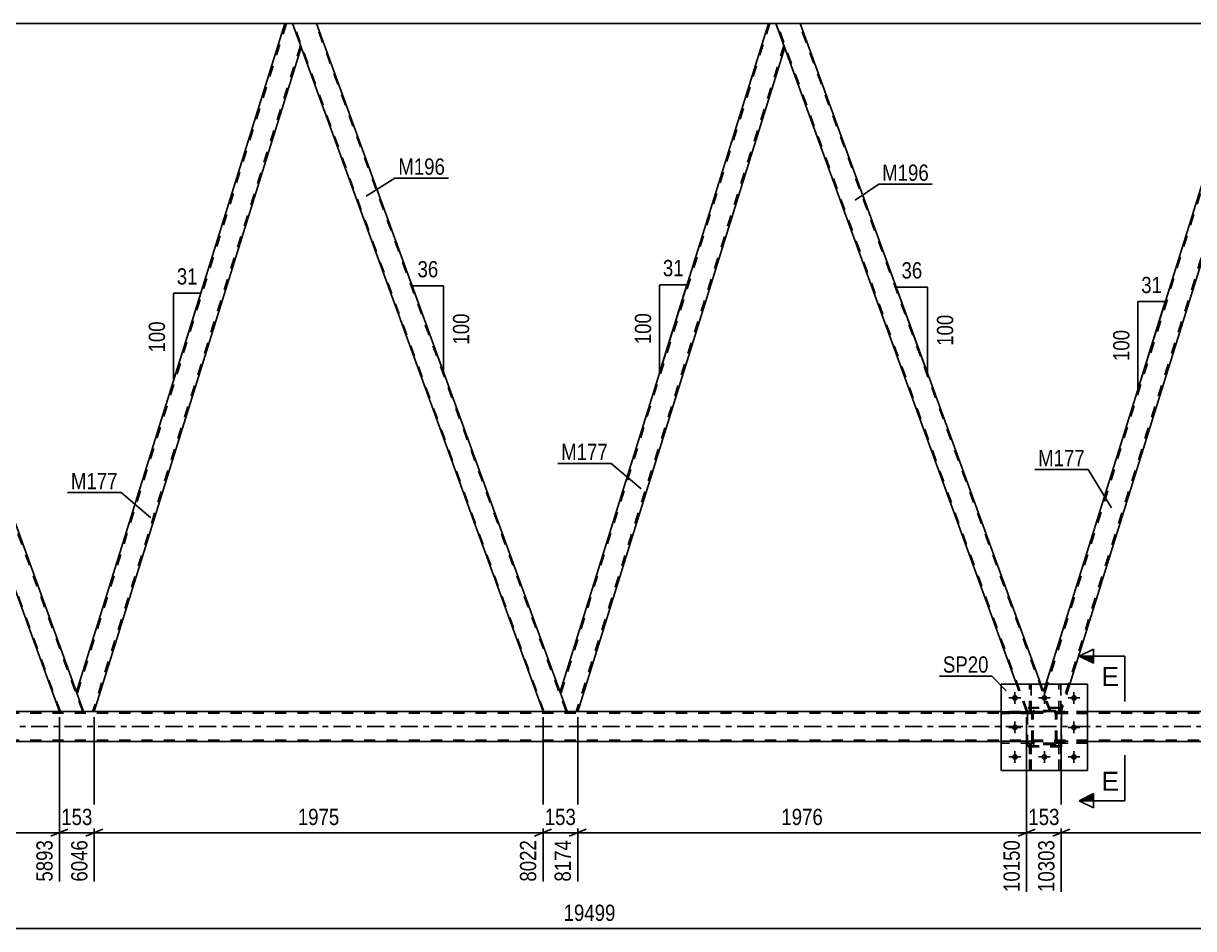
# Model space of a CAD drawing. Header units: millimetres. Extents: x 0 to 841, y 0 to 594.
# Drawn here: x 316.9 to 522.9, y 297.2 to 456.6 of the extents above; entities that cross this region are included whole.
import ezdxf

# ---------------------------------------------------------------- set-up
doc = ezdxf.new("R2010")
doc.units = ezdxf.units.MM
doc.linetypes.add('DXK_LINE_DOT2', pattern=[3.9198, 1.9599, -1.9599])
doc.linetypes.add('DXK_LINE_DOT3', pattern=[5.9187, 2.979, -0.9799, 0.9799, -0.9799])
doc.styles.add('Arial', font='ARIAL.TTF', dxfattribs={"height": 0.2})
doc.styles.add('Arial Narrow', font='ARIALN.TTF', dxfattribs={"height": 0.2})

# ---------------------------------------------------------------- blocks, each defined once
blk = doc.blocks.new('Part-814748264-3124 - 3014')
at = {"color": 2, "linetype": 'Continuous'}
for p, q in [((368.49, 456.64), (364.24, 456.64)), ((411.37, 338.84), (368.49, 456.64)), ((408.36, 335.42), (365.76, 452.44))]:
    blk.add_line(p, q, dxfattribs=at)
at = {"color": 7, "linetype": 'DXK_LINE_DOT2'}
for p, q in [((364.24, 456.64), (365.76, 452.44)), ((408.53, 335.42), (364.41, 456.64)), ((412.44, 335.42), (368.32, 456.64)), ((412.61, 335.42), (411.37, 338.84)), ((408.36, 335.42), (412.61, 335.42))]:
    blk.add_line(p, q, dxfattribs=at)
blk = doc.blocks.new('Part-814748264-3119 - 3014')
at = {"color": 2, "linetype": 'Continuous'}
for p, q in [((362.92, 456.64), (326.22, 338.89)), ((364.24, 456.64), (362.92, 456.64)), ((365.76, 452.44), (364.24, 456.64)), ((365.78, 452.39), (329.32, 335.42)), ((327.48, 335.42), (326.23, 338.84))]:
    blk.add_line(p, q, dxfattribs=at)
at = {"color": 7, "linetype": 'DXK_LINE_DOT2'}
for p, q in [((363.17, 456.64), (326.35, 338.52)), ((365.65, 452.76), (329.07, 335.42)), ((365.76, 452.44), (365.78, 452.39)), ((365.78, 452.39), (365.76, 452.44)), ((326.22, 338.89), (326.23, 338.84)), ((329.32, 335.42), (327.48, 335.42))]:
    blk.add_line(p, q, dxfattribs=at)
blk = doc.blocks.new('Part-814748264-3330 - 3014')
at = {"color": 7, "linetype": 'DXK_LINE_DOT2'}
for p, q in [((504.23, 330.2), (498.83, 330.2)), ((498.83, 330.2), (498.83, 329.88)), ((498.83, 329.88), (504.23, 329.88)), ((499.43, 329.88), (499.43, 330.2)), ((504.23, 329.88), (504.23, 330.2))]:
    blk.add_line(p, q, dxfattribs=at)
blk = doc.blocks.new('Part-814748264-3360 - 3014')
at = {"color": 7, "linetype": 'DXK_LINE_DOT2'}
for p, q in [((494.43, 330.2), (489.03, 330.2)), ((489.03, 330.2), (489.03, 329.88)), ((494.43, 329.88), (489.03, 329.88)), ((493.83, 329.88), (493.83, 330.2)), ((494.43, 329.88), (494.43, 330.2))]:
    blk.add_line(p, q, dxfattribs=at)
blk = doc.blocks.new('Part-814748264-3370 - 3014')
at = {"color": 2, "linetype": 'Continuous'}
for p, q in [((453.63, 456.64), (449.37, 456.64)), ((495.99, 340.24), (453.63, 456.64)), ((491.74, 340.24), (450.9, 452.44))]:
    blk.add_line(p, q, dxfattribs=at)
at = {"color": 7, "linetype": 'DXK_LINE_DOT2'}
for p, q in [((449.37, 456.64), (450.9, 452.44)), ((493.66, 335.42), (449.54, 456.64)), ((497.58, 335.42), (453.46, 456.64)), ((493.49, 335.42), (491.74, 340.24)), ((497.75, 335.42), (495.99, 340.24)), ((497.75, 335.42), (493.49, 335.42))]:
    blk.add_line(p, q, dxfattribs=at)
blk = doc.blocks.new('Part-814748264-3262 - 3014')
at = {"color": 7, "linetype": 'DXK_LINE_DOT2'}
for p, q in [((499.18, 325.04), (499.18, 329.87)), ((499.18, 329.87), (499.5, 329.87)), ((499.5, 329.87), (499.5, 325.04)), ((499.18, 329.27), (499.5, 329.27)), ((499.5, 325.04), (499.18, 325.04))]:
    blk.add_line(p, q, dxfattribs=at)
blk = doc.blocks.new('Part-814748264-3454 - 3014')
at = {"color": 7, "linetype": 'DXK_LINE_DOT2'}
for p, q in [((498.83, 335.08), (498.83, 335.4)), ((498.83, 335.4), (504.23, 335.4)), ((504.23, 335.08), (498.83, 335.08)), ((499.43, 335.08), (499.43, 335.4)), ((504.23, 335.4), (504.23, 335.08))]:
    blk.add_line(p, q, dxfattribs=at)
blk = doc.blocks.new('Part-814748264-3392 - 3014')
at = {"color": 7, "linetype": 'DXK_LINE_DOT2'}
for p, q in [((494.43, 335.16), (494.47, 335.34)), ((494.47, 335.34), (494.43, 335.16)), ((494.43, 330.12), (494.43, 335.16)), ((494.67, 335.16), (494.69, 335.25)), ((494.67, 330.12), (494.67, 335.16)), ((494.69, 335.25), (494.74, 335.33)), ((494.73, 335.6), (494.91, 335.64)), ((494.91, 335.64), (494.73, 335.6)), ((494.74, 335.33), (494.82, 335.38)), ((494.82, 335.38), (494.91, 335.4)), ((498.35, 335.64), (494.91, 335.64)), ((494.91, 335.4), (498.35, 335.4)), ((498.35, 335.64), (498.53, 335.6)), ((498.53, 335.6), (498.35, 335.64)), ((498.35, 335.4), (498.44, 335.38)), ((498.44, 335.38), (498.52, 335.33)), ((498.52, 335.33), (498.57, 335.25)), ((498.57, 335.25), (498.59, 335.16)), ((498.59, 330.12), (498.59, 335.16)), ((498.79, 335.34), (498.83, 335.16)), ((498.83, 335.16), (498.79, 335.34)), ((498.83, 330.12), (498.83, 335.16)), ((494.47, 329.93), (494.43, 330.12)), ((494.43, 330.12), (494.47, 329.93)), ((494.69, 330.03), (494.67, 330.12)), ((494.74, 329.95), (494.69, 330.03)), ((494.91, 329.64), (494.73, 329.67)), ((494.73, 329.67), (494.91, 329.64)), ((494.82, 329.9), (494.74, 329.95)), ((494.91, 329.88), (494.82, 329.9)), ((498.35, 329.88), (494.91, 329.88)), ((498.35, 329.64), (494.91, 329.64)), ((498.44, 329.9), (498.35, 329.88)), ((498.53, 329.67), (498.35, 329.64)), ((498.35, 329.64), (498.53, 329.67)), ((498.52, 329.95), (498.44, 329.9)), ((498.57, 330.03), (498.52, 329.95)), ((498.59, 330.12), (498.57, 330.03)), ((498.83, 330.12), (498.79, 329.93)), ((498.79, 329.93), (498.83, 330.12))]:
    blk.add_line(p, q, dxfattribs=at)
at = {"color": 7, "linetype": 'DXK_LINE_DOT3'}
blk.add_line((496.63, 332.64), (496.63, 332.64), dxfattribs=at)
at = {"color": 7, "linetype": 'DXK_LINE_DOT2'}
for centre, start, end in [((494.91, 335.16), 112.5, 157.5), ((494.91, 335.16), 112.5, 157.5), ((498.35, 335.16), 22.5, 67.5), ((498.35, 335.16), 22.5, 67.5), ((494.91, 330.12), 202.5, 247.5), ((494.91, 330.12), 202.5, 247.5), ((498.35, 330.12), 292.5, 337.5), ((498.35, 330.12), 292.5, 337.5)]:
    blk.add_arc(centre, 0.48, start, end, dxfattribs=at)
blk = doc.blocks.new('Part-814748264-3282 - 3014')
at = {"color": 7, "linetype": 'DXK_LINE_DOT2'}
for p, q in [((493.98, 335.39), (493.98, 340.24)), ((493.98, 340.24), (494.3, 340.24)), ((494.3, 340.24), (494.3, 335.39)), ((493.98, 335.99), (494.3, 335.99)), ((494.3, 335.39), (493.98, 335.39))]:
    blk.add_line(p, q, dxfattribs=at)
blk = doc.blocks.new('Part-814748264-3287 - 3014')
at = {"color": 2, "linetype": 'Continuous'}
for p, q in [((504.23, 340.24), (489.03, 340.24)), ((489.03, 325.04), (489.03, 340.24)), ((504.23, 325.04), (504.23, 340.24)), ((504.23, 325.04), (489.03, 325.04))]:
    blk.add_line(p, q, dxfattribs=at)
blk = doc.blocks.new('Part-814748264-3292 - 3014')
at = {"color": 7, "linetype": 'DXK_LINE_DOT2'}
for p, q in [((774.73, 335.18), (99.23, 335.18)), ((504.23, 335.42), (489.03, 335.42)), ((774.73, 330.38), (99.23, 330.38)), ((504.23, 330.14), (489.03, 330.14))]:
    blk.add_line(p, q, dxfattribs=at)
at = {"color": 2, "linetype": 'Continuous'}
for p, q in [((489.03, 335.42), (248.83, 335.42)), ((659.3, 335.42), (504.23, 335.42)), ((489.03, 330.14), (248.83, 330.14)), ((659.3, 330.14), (504.23, 330.14))]:
    blk.add_line(p, q, dxfattribs=at)
at = {"color": 7, "linetype": 'DXK_LINE_DOT3'}
blk.add_line((99.23, 332.78), (774.73, 332.78), dxfattribs=at)
blk = doc.blocks.new('Part-814748264-3307 - 3014')
at = {"color": 7, "linetype": 'DXK_LINE_DOT2'}
for p, q in [((533.44, 456.64), (496.62, 338.52)), ((535.92, 452.76), (499.34, 335.42)), ((536.03, 452.44), (536.05, 452.39)), ((536.05, 452.39), (536.03, 452.44)), ((496.9, 340.24), (496.48, 338.89)), ((501.09, 340.24), (499.59, 335.42)), ((497.75, 335.42), (496.48, 338.89)), ((499.59, 335.42), (497.75, 335.42))]:
    blk.add_line(p, q, dxfattribs=at)
at = {"color": 2, "linetype": 'Continuous'}
for p, q in [((533.19, 456.64), (496.9, 340.24)), ((534.5, 456.64), (533.19, 456.64)), ((536.03, 452.44), (534.5, 456.64)), ((536.05, 452.39), (501.09, 340.24))]:
    blk.add_line(p, q, dxfattribs=at)
blk = doc.blocks.new('Part-814748264-3323 - 3014')
at = {"color": 2, "linetype": 'Continuous'}
for p, q in [((362.92, 456.64), (283.36, 456.64)), ((448.05, 456.64), (368.49, 456.64)), ((533.19, 456.64), (453.63, 456.64))]:
    blk.add_line(p, q, dxfattribs=at)
at = {"color": 7, "linetype": 'DXK_LINE_DOT2'}
for p, q in [((368.49, 456.64), (362.92, 456.64)), ((453.63, 456.64), (448.05, 456.64))]:
    blk.add_line(p, q, dxfattribs=at)
blk = doc.blocks.new('Part-814748264-3327 - 3014')
at = {"color": 7, "linetype": 'DXK_LINE_DOT2'}
for p, q in [((494.43, 335.4), (489.03, 335.4)), ((489.03, 335.4), (489.03, 335.08)), ((494.43, 335.08), (489.03, 335.08)), ((493.83, 335.08), (493.83, 335.4)), ((494.43, 335.08), (494.43, 335.4))]:
    blk.add_line(p, q, dxfattribs=at)
blk = doc.blocks.new('Part-814748264-3333 - 3014')
at = {"color": 7, "linetype": 'DXK_LINE_DOT2'}
for p, q in [((504.23, 335.4), (498.83, 335.4)), ((498.83, 335.4), (498.83, 335.08)), ((498.83, 335.08), (504.23, 335.08)), ((499.43, 335.08), (499.43, 335.4)), ((504.23, 335.08), (504.23, 335.4))]:
    blk.add_line(p, q, dxfattribs=at)
blk = doc.blocks.new('Part-814748264-3365 - 3014')
at = {"color": 2, "linetype": 'Continuous'}
for p, q in [((448.05, 456.64), (411.35, 338.89)), ((449.37, 456.64), (448.05, 456.64)), ((450.9, 452.44), (449.37, 456.64)), ((450.92, 452.39), (414.46, 335.42)), ((412.61, 335.42), (411.37, 338.84))]:
    blk.add_line(p, q, dxfattribs=at)
at = {"color": 7, "linetype": 'DXK_LINE_DOT2'}
for p, q in [((448.3, 456.64), (411.48, 338.52)), ((450.78, 452.76), (414.21, 335.42)), ((450.9, 452.44), (450.92, 452.39)), ((450.92, 452.39), (450.9, 452.44)), ((411.35, 338.89), (411.37, 338.84)), ((414.46, 335.42), (412.61, 335.42))]:
    blk.add_line(p, q, dxfattribs=at)
blk = doc.blocks.new('Part-814748264-3385 - 3014')
at = {"color": 2, "linetype": 'Continuous'}
for p, q in [((283.36, 456.64), (279.1, 456.64)), ((326.23, 338.84), (283.36, 456.64)), ((323.22, 335.42), (280.63, 452.44))]:
    blk.add_line(p, q, dxfattribs=at)
at = {"color": 7, "linetype": 'DXK_LINE_DOT2'}
for p, q in [((279.1, 456.64), (280.63, 452.44)), ((323.39, 335.42), (279.27, 456.64)), ((327.31, 335.42), (283.19, 456.64)), ((327.48, 335.42), (326.23, 338.84)), ((323.22, 335.42), (327.48, 335.42))]:
    blk.add_line(p, q, dxfattribs=at)
blk = doc.blocks.new('Part-814748264-3391 - 3014')
at = {"color": 7, "linetype": 'DXK_LINE_DOT2'}
for p, q in [((499.63, 336.04), (493.63, 336.04)), ((493.63, 329.24), (493.63, 336.04)), ((499.63, 329.24), (499.63, 336.04)), ((499.63, 329.24), (493.63, 329.24))]:
    blk.add_line(p, q, dxfattribs=at)
blk = doc.blocks.new('Part-814748264-3398 - 3014')
at = {"color": 7, "linetype": 'DXK_LINE_DOT2'}
for p, q in [((493.98, 325.04), (493.98, 329.87)), ((493.98, 329.87), (494.3, 329.87)), ((494.3, 329.87), (494.3, 325.04)), ((493.98, 329.27), (494.3, 329.27)), ((494.3, 325.04), (493.98, 325.04))]:
    blk.add_line(p, q, dxfattribs=at)
blk = doc.blocks.new('Bolt-814748264-3402 - 3014')
at = {"color": 1, "linetype": 'Continuous'}
for p, q in [((491.43, 338.88), (491.43, 338.18)), ((496.63, 338.88), (496.63, 338.18)), ((501.83, 338.88), (501.83, 338.18)), ((490.39, 337.84), (491.08, 337.84)), ((491.43, 336.8), (491.43, 337.49)), ((492.47, 337.84), (491.78, 337.84)), ((495.59, 337.84), (496.28, 337.84)), ((496.63, 336.8), (496.63, 337.49)), ((497.67, 337.84), (496.98, 337.84)), ((500.79, 337.84), (501.48, 337.84)), ((501.83, 336.8), (501.83, 337.49)), ((502.87, 337.84), (502.18, 337.84)), ((490.39, 332.64), (491.08, 332.64)), ((491.43, 333.68), (491.43, 332.98)), ((491.43, 331.6), (491.43, 332.29)), ((492.47, 332.64), (491.78, 332.64)), ((500.79, 332.64), (501.48, 332.64)), ((501.83, 333.68), (501.83, 332.98)), ((501.83, 331.6), (501.83, 332.29)), ((502.87, 332.64), (502.18, 332.64)), ((491.43, 328.48), (491.43, 327.78)), ((496.63, 328.48), (496.63, 327.78)), ((501.83, 328.48), (501.83, 327.78)), ((490.39, 327.44), (491.08, 327.44)), ((491.43, 326.4), (491.43, 327.09)), ((492.47, 327.44), (491.78, 327.44)), ((495.59, 327.44), (496.28, 327.44)), ((496.63, 326.4), (496.63, 327.09)), ((497.67, 327.44), (496.98, 327.44)), ((500.79, 327.44), (501.48, 327.44)), ((501.83, 326.4), (501.83, 327.09)), ((502.87, 327.44), (502.18, 327.44))]:
    blk.add_line(p, q, dxfattribs=at)
blk = doc.blocks.new('Part-814748264-3409 - 3014')
at = {"color": 7, "linetype": 'DXK_LINE_DOT2'}
for p, q in [((499.5, 329.87), (499.18, 329.87)), ((499.18, 329.87), (499.18, 325.04)), ((499.5, 325.04), (499.5, 329.87)), ((499.18, 329.27), (499.5, 329.27)), ((499.18, 325.04), (499.5, 325.04))]:
    blk.add_line(p, q, dxfattribs=at)
blk = doc.blocks.new('Part-814748264-3419 - 3014')
at = {"color": 7, "linetype": 'DXK_LINE_DOT2'}
for p, q in [((489.03, 340.24), (504.23, 340.24)), ((489.03, 340.24), (489.03, 325.04)), ((504.23, 340.24), (504.23, 325.04)), ((489.03, 325.04), (504.23, 325.04))]:
    blk.add_line(p, q, dxfattribs=at)
blk = doc.blocks.new('Part-814748264-3451 - 3014')
at = {"color": 2, "linetype": 'Continuous'}
for p, q in [((499.18, 340.24), (499.18, 340.24)), ((499.5, 340.24), (499.18, 340.24)), ((499.5, 340.24), (499.5, 340.24))]:
    blk.add_line(p, q, dxfattribs=at)
at = {"color": 7, "linetype": 'DXK_LINE_DOT2'}
for p, q in [((499.18, 335.39), (499.18, 340.24)), ((499.5, 335.39), (499.5, 340.24)), ((499.18, 335.99), (499.5, 335.99)), ((499.5, 335.39), (499.18, 335.39))]:
    blk.add_line(p, q, dxfattribs=at)
blk = doc.blocks.new('Part-814748264-3458 - 3014')
at = {"color": 7, "linetype": 'DXK_LINE_DOT2'}
for p, q in [((494.3, 329.87), (493.98, 329.87)), ((493.98, 329.87), (493.98, 325.04)), ((494.3, 325.04), (494.3, 329.87)), ((493.98, 329.27), (494.3, 329.27)), ((493.98, 325.04), (494.3, 325.04))]:
    blk.add_line(p, q, dxfattribs=at)
blk = doc.blocks.new('Bolt-814748264-3467 - 3014')
at = {"linetype": 'Continuous'}
for points in [[(491.95, 337.84, -1), (490.91, 337.84, -1)], [(497.15, 337.84, -1), (496.11, 337.84, -1)], [(502.35, 337.84, -1), (501.31, 337.84, -1)], [(491.95, 332.64, -1), (490.91, 332.64, -1)], [(502.35, 332.64, -1), (501.31, 332.64, -1)], [(491.95, 327.44, -1), (490.91, 327.44, -1)], [(497.15, 327.44, -1), (496.11, 327.44, -1)], [(502.35, 327.44, -1), (501.31, 327.44, -1)]]:
    blk.add_hatch(color=1, dxfattribs=at).paths.add_polyline_path(points)
at = {"color": 1, "linetype": 'Continuous'}
for p, q in [((491.43, 338.88), (491.43, 336.8)), ((496.63, 338.88), (496.63, 336.8)), ((501.83, 338.88), (501.83, 336.8)), ((492.47, 337.84), (490.39, 337.84)), ((497.67, 337.84), (495.59, 337.84)), ((502.87, 337.84), (500.79, 337.84)), ((492.47, 332.64), (490.39, 332.64)), ((491.43, 333.68), (491.43, 331.6)), ((502.87, 332.64), (500.79, 332.64)), ((501.83, 333.68), (501.83, 331.6)), ((491.43, 328.48), (491.43, 326.4)), ((496.63, 328.48), (496.63, 326.4)), ((501.83, 328.48), (501.83, 326.4)), ((492.47, 327.44), (490.39, 327.44)), ((497.67, 327.44), (495.59, 327.44)), ((502.87, 327.44), (500.79, 327.44))]:
    blk.add_line(p, q, dxfattribs=at)
blk = doc.blocks.new('Part-814748264-3470 - 3014')
at = {"color": 7, "linetype": 'DXK_LINE_DOT2'}
for p, q in [((499.18, 335.39), (499.18, 340.24)), ((499.18, 340.24), (499.5, 340.24)), ((499.5, 340.24), (499.5, 335.39)), ((499.18, 335.99), (499.5, 335.99)), ((499.5, 335.39), (499.18, 335.39))]:
    blk.add_line(p, q, dxfattribs=at)
blk = doc.blocks.new('Part-814748264-3478 - 3014')
at = {"color": 2, "linetype": 'Continuous'}
for p, q in [((493.98, 340.24), (493.98, 340.24)), ((494.3, 340.24), (493.98, 340.24)), ((494.3, 340.24), (494.3, 340.24))]:
    blk.add_line(p, q, dxfattribs=at)
at = {"color": 7, "linetype": 'DXK_LINE_DOT2'}
for p, q in [((493.98, 335.39), (493.98, 340.24)), ((494.3, 335.39), (494.3, 340.24)), ((493.98, 335.99), (494.3, 335.99)), ((494.3, 335.39), (493.98, 335.39))]:
    blk.add_line(p, q, dxfattribs=at)
blk = doc.blocks.new('Part-814748264-3479 - 3014')
at = {"color": 7, "linetype": 'DXK_LINE_DOT2'}
for p, q in [((494.43, 330.2), (489.03, 330.2)), ((489.03, 329.88), (489.03, 330.2)), ((494.43, 329.88), (489.03, 329.88)), ((493.83, 329.88), (493.83, 330.2)), ((494.43, 330.2), (494.43, 329.88))]:
    blk.add_line(p, q, dxfattribs=at)
blk = doc.blocks.new('Part-814748264-3480 - 3014')
at = {"color": 7, "linetype": 'DXK_LINE_DOT2'}
for p, q in [((494.43, 335.4), (489.03, 335.4)), ((489.03, 335.08), (489.03, 335.4)), ((494.43, 335.08), (489.03, 335.08)), ((493.83, 335.08), (493.83, 335.4)), ((494.43, 335.4), (494.43, 335.08))]:
    blk.add_line(p, q, dxfattribs=at)
blk = doc.blocks.new('Part-814748264-3481 - 3014')
at = {"color": 7, "linetype": 'DXK_LINE_DOT2'}
for p, q in [((498.83, 329.88), (498.83, 330.2)), ((498.83, 330.2), (504.23, 330.2)), ((504.23, 329.88), (498.83, 329.88)), ((499.43, 329.88), (499.43, 330.2)), ((504.23, 330.2), (504.23, 329.88))]:
    blk.add_line(p, q, dxfattribs=at)
blk = doc.blocks.new('Part-814748264-3482 - 3014')
at = {"color": 7, "linetype": 'DXK_LINE_DOT2'}
for p, q in [((494.43, 335.16), (494.47, 335.34)), ((494.47, 335.34), (494.43, 335.16)), ((494.43, 330.12), (494.43, 335.16)), ((494.67, 335.16), (494.69, 335.25)), ((494.67, 330.12), (494.67, 335.16)), ((494.69, 335.25), (494.74, 335.33)), ((494.73, 335.6), (494.91, 335.64)), ((494.91, 335.64), (494.73, 335.6)), ((494.74, 335.33), (494.82, 335.38)), ((494.82, 335.38), (494.91, 335.4)), ((498.35, 335.64), (494.91, 335.64)), ((494.91, 335.4), (498.35, 335.4)), ((498.35, 335.64), (498.53, 335.6)), ((498.53, 335.6), (498.35, 335.64)), ((498.35, 335.4), (498.44, 335.38)), ((498.44, 335.38), (498.52, 335.33)), ((498.52, 335.33), (498.57, 335.25)), ((498.57, 335.25), (498.59, 335.16)), ((498.59, 330.12), (498.59, 335.16)), ((498.79, 335.34), (498.83, 335.16)), ((498.83, 335.16), (498.79, 335.34)), ((498.83, 330.12), (498.83, 335.16)), ((494.47, 329.93), (494.43, 330.12)), ((494.43, 330.12), (494.47, 329.93)), ((494.69, 330.03), (494.67, 330.12)), ((494.74, 329.95), (494.69, 330.03)), ((494.91, 329.64), (494.73, 329.67)), ((494.73, 329.67), (494.91, 329.64)), ((494.82, 329.9), (494.74, 329.95)), ((494.91, 329.88), (494.82, 329.9)), ((498.35, 329.88), (494.91, 329.88)), ((498.35, 329.64), (494.91, 329.64)), ((498.44, 329.9), (498.35, 329.88)), ((498.53, 329.67), (498.35, 329.64)), ((498.35, 329.64), (498.53, 329.67)), ((498.52, 329.95), (498.44, 329.9)), ((498.57, 330.03), (498.52, 329.95)), ((498.59, 330.12), (498.57, 330.03)), ((498.83, 330.12), (498.79, 329.93)), ((498.79, 329.93), (498.83, 330.12))]:
    blk.add_line(p, q, dxfattribs=at)
at = {"color": 7, "linetype": 'DXK_LINE_DOT3'}
blk.add_line((496.63, 332.64), (496.63, 332.64), dxfattribs=at)
at = {"color": 7, "linetype": 'DXK_LINE_DOT2'}
for centre, start, end in [((494.91, 335.16), 112.5, 157.5), ((494.91, 335.16), 112.5, 157.5), ((498.35, 335.16), 22.5, 67.5), ((498.35, 335.16), 22.5, 67.5), ((494.91, 330.12), 202.5, 247.5), ((494.91, 330.12), 202.5, 247.5), ((498.35, 330.12), 292.5, 337.5), ((498.35, 330.12), 292.5, 337.5)]:
    blk.add_arc(centre, 0.48, start, end, dxfattribs=at)
blk = doc.blocks.new('Part-814748264-3486 - 3014')
at = {"color": 7, "linetype": 'DXK_LINE_DOT2'}
for p, q in [((499.63, 336.17), (493.63, 336.17)), ((493.63, 329.37), (493.63, 336.17)), ((499.63, 329.37), (499.63, 336.17)), ((499.63, 329.37), (493.63, 329.37))]:
    blk.add_line(p, q, dxfattribs=at)
blk = doc.blocks.new('StraightDimension-814748264-4026 - 3014')
at = {"color": 7, "linetype": 'Continuous'}
blk.add_line((47.5, 297.21), (785.59, 297.21), dxfattribs=at)
at = {"color": 0}
blk.add_wipeout([(421.72, 297.96), (421.72, 302.16), (411.38, 302.16), (411.38, 297.96)], dxfattribs=at)
at = {"color": 3, "style": 'Arial Narrow'}
blk.add_text('19499', height=2.863, dxfattribs=at).set_placement((411.98, 298.56))
blk = doc.blocks.new('StraightDimension-814748264-15846 - 3014')
at = {"color": 7, "linetype": 'Continuous'}
for p, q in [((329.34, 334.42), (329.34, 305.48)), ((408.36, 334.42), (408.36, 305.48)), ((330.84, 314.7), (327.84, 313.5)), ((329.34, 314.1), (408.36, 314.1)), ((406.86, 313.5), (409.86, 314.7))]:
    blk.add_line(p, q, dxfattribs=at)
at = {"color": 0}
blk.add_wipeout([(373.11, 314.85), (373.11, 319.05), (364.59, 319.05), (364.59, 314.85)], dxfattribs=at)
at = {"color": 0, "linetype": 'Continuous'}
blk.add_wipeout([(407.76, 313.4), (403.56, 313.4), (403.56, 304.88), (407.76, 304.88)], dxfattribs=at)
at = {"color": 3, "style": 'Arial Narrow'}
blk.add_text('1975', height=2.863, dxfattribs=at).set_placement((365.19, 315.45))
at = {"color": 3, "linetype": 'Continuous', "style": 'Arial Narrow'}
blk.add_text('8022', height=2.863, rotation=90.0002, dxfattribs=at).set_placement((407.16, 305.48))
blk = doc.blocks.new('AngleDimension-814748264-16130 - 3014')
at = {"color": 7, "linetype": 'Continuous'}
for p, q in [((390.86, 410.42), (385.32, 410.42)), ((390.86, 395.2), (385.32, 410.42)), ((390.86, 395.2), (390.86, 410.42)), ((390.69, 395.67), (390.86, 395.2))]:
    blk.add_line(p, q, dxfattribs=at)
at = {"color": 0}
for points in [[(390.51, 411.32), (390.51, 415.52), (385.66, 415.52), (385.66, 411.32)], [(395.96, 406.15), (391.76, 406.15), (391.76, 399.47), (395.96, 399.47)]]:
    blk.add_wipeout(points, dxfattribs=at)
at = {"color": 3, "style": 'Arial Narrow'}
blk.add_text('36', height=2.863, dxfattribs=at).set_placement((386.26, 411.92))
blk.add_text('100', height=2.863, rotation=90.0002, dxfattribs=at).set_placement((395.36, 400.07))
blk = doc.blocks.new('AngleDimension-814748264-3556 - 3014')
at = {"color": 7, "linetype": 'Continuous'}
for p, q in [((513.09, 407.64), (517.91, 407.64)), ((513.09, 392.18), (517.91, 407.64)), ((513.09, 392.18), (513.09, 407.64)), ((515.17, 398.85), (517.91, 407.64))]:
    blk.add_line(p, q, dxfattribs=at)
at = {"color": 0}
for points in [[(517.93, 408.54), (517.93, 412.74), (513.07, 412.74), (513.07, 408.54)], [(512.19, 403.25), (507.99, 403.25), (507.99, 396.57), (512.19, 396.57)]]:
    blk.add_wipeout(points, dxfattribs=at)
at = {"color": 3, "style": 'Arial Narrow'}
blk.add_text('31', height=2.863, dxfattribs=at).set_placement((513.67, 409.14))
blk.add_text('100', height=2.863, rotation=90.0002, dxfattribs=at).set_placement((511.59, 397.17))
blk = doc.blocks.new('AngleDimension-814748264-3570 - 3014')
at = {"color": 7, "linetype": 'Continuous'}
for p, q in [((428.88, 410.61), (433.7, 410.61)), ((428.88, 395.14), (433.7, 410.61)), ((428.88, 395.14), (428.88, 410.61)), ((429.39, 396.77), (433.7, 410.61))]:
    blk.add_line(p, q, dxfattribs=at)
at = {"color": 0}
for points in [[(433.72, 411.51), (433.72, 415.71), (428.86, 415.71), (428.86, 411.51)], [(427.98, 406.22), (423.78, 406.22), (423.78, 399.53), (427.98, 399.53)]]:
    blk.add_wipeout(points, dxfattribs=at)
at = {"color": 3, "style": 'Arial Narrow'}
blk.add_text('31', height=2.863, dxfattribs=at).set_placement((429.46, 412.11))
blk.add_text('100', height=2.863, rotation=90.0002, dxfattribs=at).set_placement((427.38, 400.13))
blk = doc.blocks.new('AngleDimension-814748264-4635 - 3014')
at = {"color": 7, "linetype": 'Continuous'}
for p, q in [((343.3, 409.15), (348.12, 409.15)), ((343.3, 393.69), (348.12, 409.15)), ((343.3, 393.69), (343.3, 409.15)), ((345.06, 399.34), (348.12, 409.15))]:
    blk.add_line(p, q, dxfattribs=at)
at = {"color": 0}
for points in [[(348.13, 410.05), (348.13, 414.25), (343.28, 414.25), (343.28, 410.05)], [(342.4, 404.76), (338.2, 404.76), (338.2, 398.08), (342.4, 398.08)]]:
    blk.add_wipeout(points, dxfattribs=at)
at = {"color": 3, "style": 'Arial Narrow'}
blk.add_text('31', height=2.863, dxfattribs=at).set_placement((343.88, 410.65))
blk.add_text('100', height=2.863, rotation=90.0002, dxfattribs=at).set_placement((341.8, 398.68))
blk = doc.blocks.new('StraightDimension-814748264-15842 - 3014')
at = {"color": 7, "linetype": 'Continuous'}
for p, q in [((499.59, 334.42), (499.59, 303.66)), ((578.62, 334.42), (578.62, 303.66)), ((501.09, 314.7), (498.09, 313.5)), ((499.59, 314.1), (578.62, 314.1)), ((577.12, 313.5), (580.12, 314.7))]:
    blk.add_line(p, q, dxfattribs=at)
at = {"color": 0}
blk.add_wipeout([(543.36, 314.85), (543.36, 319.05), (534.85, 319.05), (534.85, 314.85)], dxfattribs=at)
at = {"color": 0, "linetype": 'Continuous'}
blk.add_wipeout([(578.02, 313.4), (573.82, 313.4), (573.82, 303.06), (578.02, 303.06)], dxfattribs=at)
at = {"color": 3, "style": 'Arial Narrow'}
blk.add_text('1976', height=2.863, dxfattribs=at).set_placement((535.45, 315.45))
at = {"color": 3, "linetype": 'Continuous', "style": 'Arial Narrow'}
blk.add_text('12279', height=2.863, rotation=90.0002, dxfattribs=at).set_placement((577.42, 303.66))
blk = doc.blocks.new('StraightDimension-814748264-15843 - 3014')
at = {"color": 7, "linetype": 'Continuous'}
for p, q in [((493.49, 334.42), (493.49, 303.66)), ((499.59, 334.42), (499.59, 303.66)), ((491.99, 313.5), (494.99, 314.7)), ((493.49, 314.1), (499.59, 314.1)), ((501.09, 314.7), (498.09, 313.5))]:
    blk.add_line(p, q, dxfattribs=at)
at = {"color": 0}
blk.add_wipeout([(499.88, 314.85), (499.88, 319.05), (493.2, 319.05), (493.2, 314.85)], dxfattribs=at)
at = {"color": 0, "linetype": 'Continuous'}
blk.add_wipeout([(498.99, 313.4), (494.79, 313.4), (494.79, 303.06), (498.99, 303.06)], dxfattribs=at)
at = {"color": 3, "style": 'Arial Narrow'}
blk.add_text('153', height=2.863, dxfattribs=at).set_placement((493.8, 315.45))
at = {"color": 3, "linetype": 'Continuous', "style": 'Arial Narrow'}
blk.add_text('10303', height=2.863, rotation=90.0002, dxfattribs=at).set_placement((498.39, 303.66))
blk = doc.blocks.new('StraightDimension-814748264-15844 - 3014')
at = {"color": 7, "linetype": 'Continuous'}
for p, q in [((414.46, 334.42), (414.46, 305.48)), ((493.49, 334.42), (493.49, 303.66)), ((415.96, 314.7), (412.96, 313.5)), ((414.46, 314.1), (493.49, 314.1)), ((491.99, 313.5), (494.99, 314.7))]:
    blk.add_line(p, q, dxfattribs=at)
at = {"color": 0}
blk.add_wipeout([(458.23, 314.85), (458.23, 319.05), (449.72, 319.05), (449.72, 314.85)], dxfattribs=at)
at = {"color": 0, "linetype": 'Continuous'}
blk.add_wipeout([(492.89, 313.4), (488.69, 313.4), (488.69, 303.06), (492.89, 303.06)], dxfattribs=at)
at = {"color": 3, "style": 'Arial Narrow'}
blk.add_text('1976', height=2.863, dxfattribs=at).set_placement((450.32, 315.45))
at = {"color": 3, "linetype": 'Continuous', "style": 'Arial Narrow'}
blk.add_text('10150', height=2.863, rotation=90.0002, dxfattribs=at).set_placement((492.29, 303.66))
blk = doc.blocks.new('StraightDimension-814748264-15845 - 3014')
at = {"color": 7, "linetype": 'Continuous'}
for p, q in [((408.36, 334.42), (408.36, 305.48)), ((414.46, 334.42), (414.46, 305.48)), ((406.86, 313.5), (409.86, 314.7)), ((408.36, 314.1), (414.46, 314.1)), ((415.96, 314.7), (412.96, 313.5))]:
    blk.add_line(p, q, dxfattribs=at)
at = {"color": 0}
blk.add_wipeout([(414.75, 314.85), (414.75, 319.05), (408.06, 319.05), (408.06, 314.85)], dxfattribs=at)
at = {"color": 0, "linetype": 'Continuous'}
blk.add_wipeout([(413.86, 313.4), (409.66, 313.4), (409.66, 304.88), (413.86, 304.88)], dxfattribs=at)
at = {"color": 3, "style": 'Arial Narrow'}
blk.add_text('153', height=2.863, dxfattribs=at).set_placement((408.66, 315.45))
at = {"color": 3, "linetype": 'Continuous', "style": 'Arial Narrow'}
blk.add_text('8174', height=2.863, rotation=90.0002, dxfattribs=at).set_placement((413.26, 305.48))
blk = doc.blocks.new('StraightDimension-814748264-15847 - 3014')
at = {"color": 7, "linetype": 'Continuous'}
for p, q in [((323.22, 334.42), (323.22, 305.48)), ((329.34, 334.42), (329.34, 305.48)), ((321.72, 313.5), (324.72, 314.7)), ((323.22, 314.1), (329.34, 314.1)), ((330.84, 314.7), (327.84, 313.5))]:
    blk.add_line(p, q, dxfattribs=at)
at = {"color": 0}
blk.add_wipeout([(329.62, 314.85), (329.62, 319.05), (322.94, 319.05), (322.94, 314.85)], dxfattribs=at)
at = {"color": 0, "linetype": 'Continuous'}
blk.add_wipeout([(328.74, 313.4), (324.54, 313.4), (324.54, 304.88), (328.74, 304.88)], dxfattribs=at)
at = {"color": 3, "style": 'Arial Narrow'}
blk.add_text('153', height=2.863, dxfattribs=at).set_placement((323.54, 315.45))
at = {"color": 3, "linetype": 'Continuous', "style": 'Arial Narrow'}
blk.add_text('6046', height=2.863, rotation=90.0002, dxfattribs=at).set_placement((328.14, 305.48))
blk = doc.blocks.new('StraightDimension-814748264-15848 - 3014')
at = {"color": 7, "linetype": 'Continuous'}
for p, q in [((244.19, 334.42), (244.19, 305.48)), ((323.22, 334.42), (323.22, 305.48)), ((245.69, 314.7), (242.69, 313.5)), ((244.19, 314.1), (323.22, 314.1)), ((321.72, 313.5), (324.72, 314.7))]:
    blk.add_line(p, q, dxfattribs=at)
at = {"color": 0}
blk.add_wipeout([(287.96, 314.85), (287.96, 319.05), (279.45, 319.05), (279.45, 314.85)], dxfattribs=at)
at = {"color": 0, "linetype": 'Continuous'}
blk.add_wipeout([(322.62, 313.4), (318.42, 313.4), (318.42, 304.88), (322.62, 304.88)], dxfattribs=at)
at = {"color": 3, "style": 'Arial Narrow'}
blk.add_text('1976', height=2.863, dxfattribs=at).set_placement((280.05, 315.45))
at = {"color": 3, "linetype": 'Continuous', "style": 'Arial Narrow'}
blk.add_text('5893', height=2.863, rotation=90.0002, dxfattribs=at).set_placement((322.02, 305.48))
blk = doc.blocks.new('AngleDimension-814748264-16144 - 3014')
at = {"color": 7, "linetype": 'Continuous'}
for p, q in [((474.25, 399.98), (470.53, 410.21)), ((476.07, 410.21), (470.53, 410.21)), ((476.07, 394.98), (470.53, 410.21)), ((476.07, 394.98), (476.07, 410.21))]:
    blk.add_line(p, q, dxfattribs=at)
at = {"color": 0}
for points in [[(475.73, 411.11), (475.73, 415.31), (470.87, 415.31), (470.87, 411.11)], [(481.17, 405.94), (476.97, 405.94), (476.97, 399.25), (481.17, 399.25)]]:
    blk.add_wipeout(points, dxfattribs=at)
at = {"color": 3, "style": 'Arial Narrow'}
blk.add_text('36', height=2.863, dxfattribs=at).set_placement((471.47, 411.71))
blk.add_text('100', height=2.863, rotation=90.0002, dxfattribs=at).set_placement((480.57, 399.85))
blk = doc.blocks.new('Mark-814748264-3115 - 3014')
at = {"color": 0}
blk.add_wipeout([(333.47, 374.59), (333.47, 377.59), (325.24, 377.59), (325.24, 374.59)], dxfattribs=at)
blk.add_wipeout([(333.47, 374.59), (333.47, 377.59), (325.24, 377.59), (325.24, 374.59)], dxfattribs=at)
at = {"color": 30, "linetype": 'Continuous'}
for p in [(324.64, 373.99), (339.32, 369.54)]:
    blk.add_line(p, (334.07, 373.99), dxfattribs=at)
at = {"color": 3, "style": 'Arial Narrow'}
blk.add_text('M177', height=2.863, dxfattribs=at).set_placement((325.24, 374.59))
blk = doc.blocks.new('Mark-814748264-3120 - 3014')
at = {"color": 0}
blk.add_wipeout([(391.1, 429.99), (391.1, 432.99), (382.88, 432.99), (382.88, 429.99)], dxfattribs=at)
blk.add_wipeout([(391.1, 429.99), (391.1, 432.99), (382.88, 432.99), (382.88, 429.99)], dxfattribs=at)
at = {"color": 30, "linetype": 'Continuous'}
for p, q in [((377.23, 426.24), (382.28, 429.39)), ((382.28, 429.39), (391.7, 429.39))]:
    blk.add_line(p, q, dxfattribs=at)
at = {"color": 3, "style": 'Arial Narrow'}
blk.add_text('M196', height=2.863, dxfattribs=at).set_placement((382.88, 429.99))
blk = doc.blocks.new('Mark-814748264-3283 - 3014')
at = {"color": 0}
blk.add_wipeout([(486.8, 342.29), (486.8, 345.29), (478.76, 345.29), (478.76, 342.29)], dxfattribs=at)
blk.add_wipeout([(486.8, 342.29), (486.8, 345.29), (478.76, 345.29), (478.76, 342.29)], dxfattribs=at)
at = {"color": 30, "linetype": 'Continuous'}
for p in [(478.16, 341.69), (489.91, 339.11)]:
    blk.add_line(p, (487.4, 341.69), dxfattribs=at)
at = {"color": 3, "style": 'Arial Narrow'}
blk.add_text('SP20', height=2.863, dxfattribs=at).set_placement((478.76, 342.29))
blk = doc.blocks.new('Mark-814748264-3303 - 3014')
at = {"color": 0}
blk.add_wipeout([(503.75, 378.65), (503.75, 381.65), (495.52, 381.65), (495.52, 378.65)], dxfattribs=at)
blk.add_wipeout([(503.75, 378.65), (503.75, 381.65), (495.52, 381.65), (495.52, 378.65)], dxfattribs=at)
at = {"color": 30, "linetype": 'Continuous'}
for p in [(494.92, 378.05), (508.42, 371.34)]:
    blk.add_line(p, (504.35, 378.05), dxfattribs=at)
at = {"color": 3, "style": 'Arial Narrow'}
blk.add_text('M177', height=2.863, dxfattribs=at).set_placement((495.52, 378.65))
blk = doc.blocks.new('Mark-814748264-3361 - 3014')
at = {"color": 0}
blk.add_wipeout([(419.77, 379.74), (419.77, 382.74), (411.55, 382.74), (411.55, 379.74)], dxfattribs=at)
blk.add_wipeout([(419.77, 379.74), (419.77, 382.74), (411.55, 382.74), (411.55, 379.74)], dxfattribs=at)
at = {"color": 30, "linetype": 'Continuous'}
for p in [(410.95, 379.14), (425.62, 374.69)]:
    blk.add_line(p, (420.37, 379.14), dxfattribs=at)
at = {"color": 3, "style": 'Arial Narrow'}
blk.add_text('M177', height=2.863, dxfattribs=at).set_placement((411.55, 379.74))
blk = doc.blocks.new('Mark-814748264-3366 - 3014')
at = {"color": 0}
blk.add_wipeout([(476.28, 428.92), (476.28, 431.92), (468.06, 431.92), (468.06, 428.92)], dxfattribs=at)
blk.add_wipeout([(476.28, 428.92), (476.28, 431.92), (468.06, 431.92), (468.06, 428.92)], dxfattribs=at)
at = {"color": 30, "linetype": 'Continuous'}
for p, q in [((463.33, 425.5), (467.46, 428.32)), ((467.46, 428.32), (476.88, 428.32))]:
    blk.add_line(p, q, dxfattribs=at)
at = {"color": 3, "style": 'Arial Narrow'}
blk.add_text('M196', height=2.863, dxfattribs=at).set_placement((468.06, 428.92))
blk = doc.blocks.new('SectionMark-814748264-4744 - 3014')
at = {"linetype": 'Continuous'}
for points in [[(505.28, 345.19), (505.28, 343.94), (502.78, 345.19)], [(505.28, 320.99), (505.28, 319.74), (502.78, 319.74)]]:
    blk.add_hatch(color=6, dxfattribs=at).paths.add_polyline_path(points)
at = {"color": 6, "linetype": 'Continuous'}
for p, q in [((502.78, 345.19), (505.28, 346.44)), ((505.28, 343.94), (505.28, 346.44)), ((510.78, 345.19), (502.78, 345.19)), ((502.78, 345.19), (505.28, 343.94)), ((502.78, 319.74), (505.28, 320.99)), ((510.78, 319.74), (502.78, 319.74)), ((505.28, 318.49), (502.78, 319.74)), ((505.28, 320.99), (505.28, 318.49))]:
    blk.add_line(p, q, dxfattribs=at)
at = {"color": 0, "linetype": 'Continuous'}
for points in [[(509.78, 339.94), (509.78, 343.44), (506.67, 343.44), (506.67, 339.94)], [(509.78, 321.49), (509.78, 324.99), (506.67, 324.99), (506.67, 321.49)]]:
    blk.add_wipeout(points, dxfattribs=at)
at = {"color": 6, "linetype": 'Continuous'}
for p, q in [((510.78, 345.19), (510.78, 337.19)), ((510.78, 319.74), (510.78, 327.74))]:
    blk.add_line(p, q, dxfattribs=at)
at = {"color": 3, "linetype": 'Continuous', "style": 'Arial'}
for p in [(506.67, 339.94), (506.67, 321.49)]:
    blk.add_text('E', height=3.34, dxfattribs=at).set_placement(p)

msp = doc.modelspace()

# ---------------------------------------------------------------- block references
for name in ['Part-814748264-3323 - 3014', 'Part-814748264-3385 - 3014', 'Part-814748264-3119 - 3014', 'Part-814748264-3124 - 3014', 'Part-814748264-3365 - 3014', 'Part-814748264-3370 - 3014', 'Part-814748264-3307 - 3014', 'Part-814748264-3287 - 3014', 'Part-814748264-3419 - 3014', 'Part-814748264-3282 - 3014', 'Part-814748264-3478 - 3014', 'Part-814748264-3451 - 3014', 'Part-814748264-3470 - 3014', 'Bolt-814748264-3402 - 3014', 'Bolt-814748264-3467 - 3014', 'Part-814748264-3486 - 3014', 'Part-814748264-3391 - 3014', 'Part-814748264-3292 - 3014', 'Part-814748264-3327 - 3014', 'Part-814748264-3480 - 3014', 'Part-814748264-3392 - 3014', 'Part-814748264-3482 - 3014', 'Part-814748264-3454 - 3014', 'Part-814748264-3333 - 3014', 'Part-814748264-3360 - 3014', 'Part-814748264-3479 - 3014', 'Part-814748264-3398 - 3014', 'Part-814748264-3458 - 3014', 'Part-814748264-3330 - 3014', 'Part-814748264-3481 - 3014', 'Part-814748264-3262 - 3014', 'Part-814748264-3409 - 3014']:
    msp.add_blockref(name, (0, 0))

# ---------------------------------------------------------------- next in the draw order: block references
msp.add_blockref('StraightDimension-814748264-4026 - 3014', (0, 0))

# ---------------------------------------------------------------- next in the draw order: block references
for name in ['Mark-814748264-3120 - 3014', 'Mark-814748264-3366 - 3014', 'AngleDimension-814748264-4635 - 3014', 'AngleDimension-814748264-16130 - 3014', 'AngleDimension-814748264-3570 - 3014', 'AngleDimension-814748264-16144 - 3014', 'AngleDimension-814748264-3556 - 3014', 'Mark-814748264-3361 - 3014', 'Mark-814748264-3303 - 3014', 'Mark-814748264-3115 - 3014', 'Mark-814748264-3283 - 3014', 'StraightDimension-814748264-15846 - 3014', 'StraightDimension-814748264-15842 - 3014']:
    msp.add_blockref(name, (0, 0))

# ---------------------------------------------------------------- next in the draw order: block references
for name in ['SectionMark-814748264-4744 - 3014', 'StraightDimension-814748264-15847 - 3014', 'StraightDimension-814748264-15843 - 3014']:
    msp.add_blockref(name, (0, 0))

# ---------------------------------------------------------------- next in the draw order: block references
for name in ['StraightDimension-814748264-15848 - 3014', 'StraightDimension-814748264-15844 - 3014']:
    msp.add_blockref(name, (0, 0))

# ---------------------------------------------------------------- next in the draw order: block references
msp.add_blockref('StraightDimension-814748264-15845 - 3014', (0, 0))

doc.saveas('drawing.dxf')
